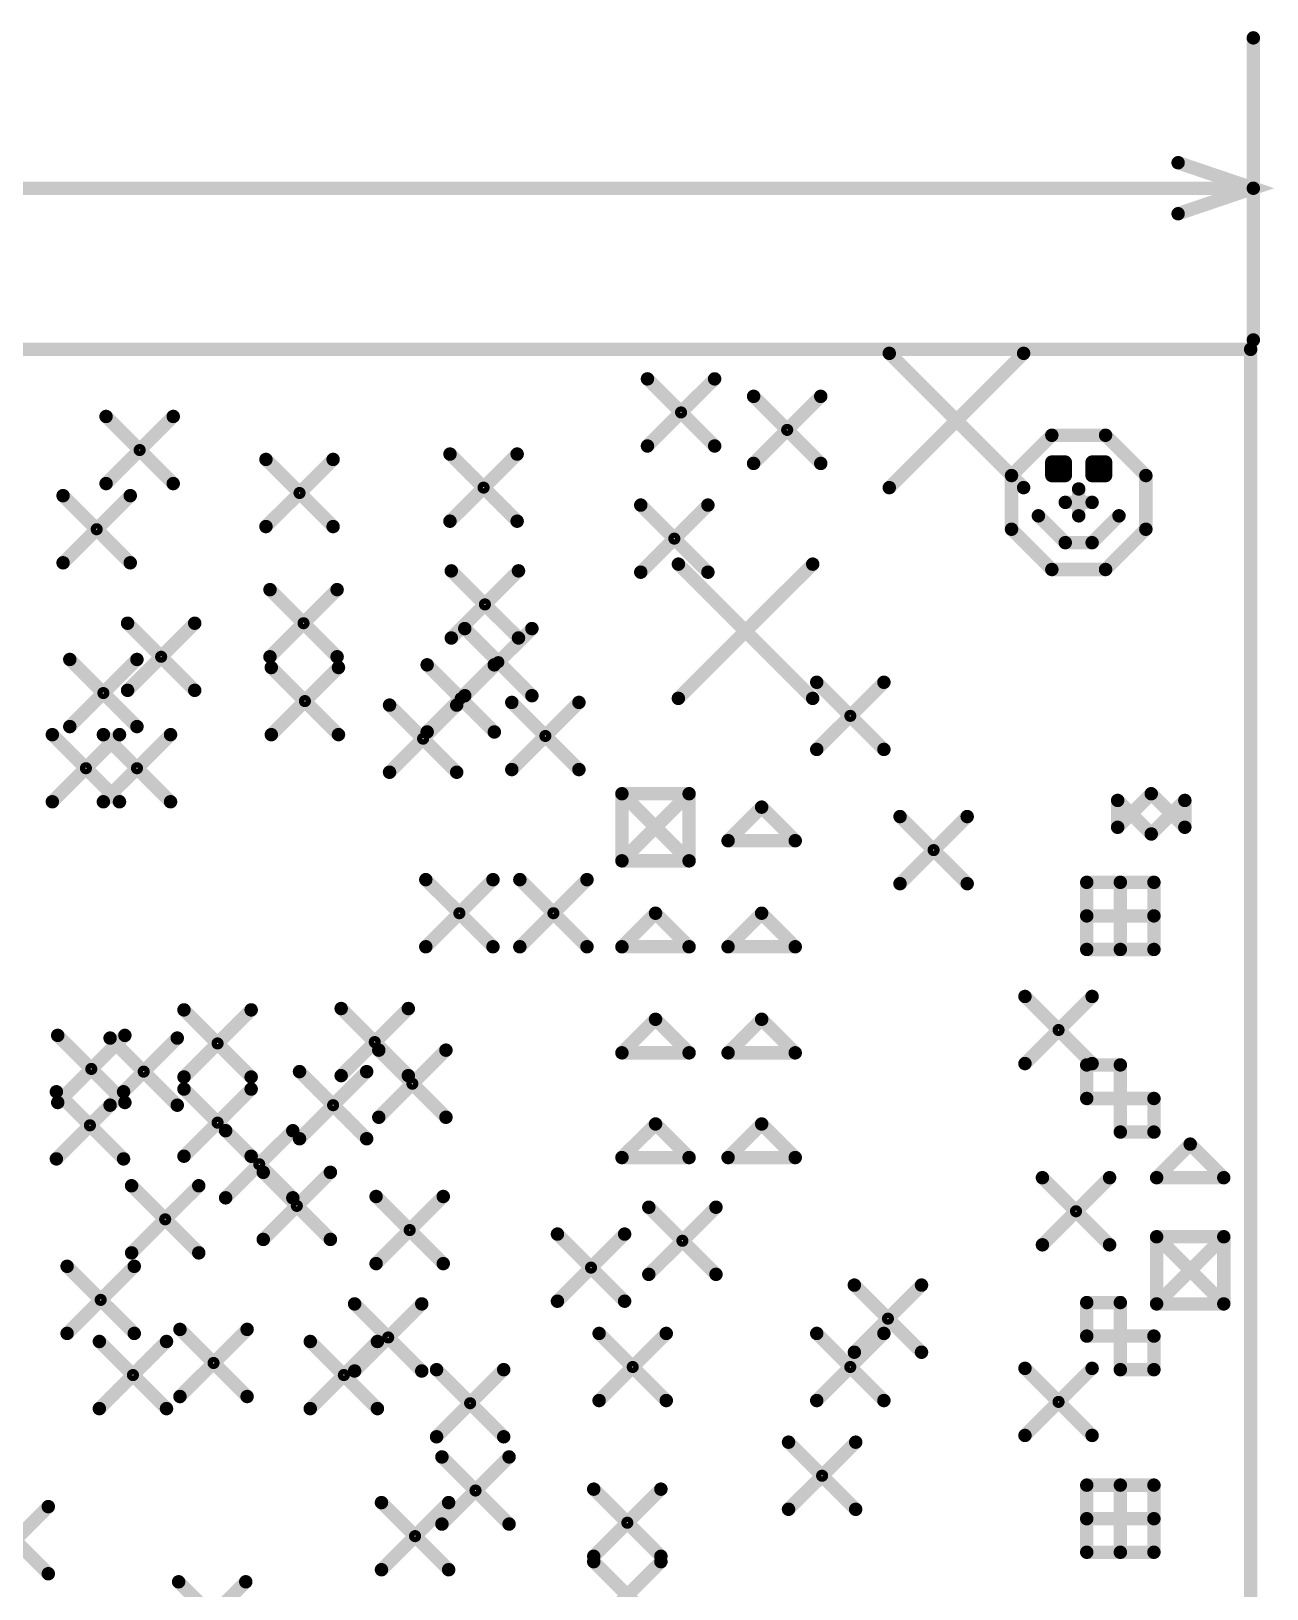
# Model space of a CAD drawing. Extents: x 0.84 to 5.77, y -2.68 to 2.41.
# Drawn here: x 2.6 to 3.52, y 0.947 to 2.107 of the extents above; entities that cross this region are included whole.
import ezdxf

# ---------------------------------------------------------------- set-up
doc = ezdxf.new("R2010")
doc.units = 0

msp = doc.modelspace()

# ---------------------------------------------------------------- linework, layer by layer
at = {"const_width": 0.01}
msp.add_lwpolyline([(1.228, 1.87), (0.926, 1.87), (0.926, 0.603), (3.508, 0.603), (3.508, 1.87), (1.228, 1.87)], close=True, dxfattribs=at)
at = {"const_width": 0.005}
msp.add_lwpolyline([(3.5055, 1.87, 1), (3.5105, 1.87, 1)], format="xyb", close=True, dxfattribs=at)
at = {"layer": 'DRD', "const_width": 0.01}
for points in [[(3.51, 2.102), (3.51, 1.877)], [(3.51, 1.99), (2.379, 1.99)], [(3.239, 1.867), (3.339, 1.767)], [(3.239, 1.767), (3.339, 1.867)], [(3.059, 1.848), (3.109, 1.798)], [(3.059, 1.798), (3.109, 1.848)], [(3.138, 1.835), (3.188, 1.785)], [(3.138, 1.785), (3.188, 1.835)], [(3.138, 1.835), (3.188, 1.785)], [(3.138, 1.785), (3.188, 1.835)], [(2.656, 1.82), (2.706, 1.77)], [(2.656, 1.77), (2.706, 1.82)], [(3.33, 1.776), (3.36, 1.806)], [(3.36, 1.806), (3.4, 1.806)], [(3.4, 1.806), (3.43, 1.776)], [(2.775, 1.788), (2.825, 1.738)], [(2.775, 1.738), (2.825, 1.788)], [(2.775, 1.788), (2.825, 1.738)], [(2.775, 1.738), (2.825, 1.788)], [(2.775, 1.788), (2.825, 1.738)], [(2.775, 1.738), (2.825, 1.788)], [(2.912, 1.792), (2.962, 1.742)], [(2.912, 1.742), (2.962, 1.792)], [(2.912, 1.792), (2.962, 1.742)], [(2.912, 1.742), (2.962, 1.792)], [(3.36, 1.786), (3.37, 1.786)], [(3.36, 1.776), (3.36, 1.786)], [(3.37, 1.786), (3.37, 1.776)], [(3.39, 1.786), (3.4, 1.786)], [(3.39, 1.776), (3.39, 1.786)], [(3.4, 1.786), (3.4, 1.776)], [(3.33, 1.736), (3.33, 1.776)], [(3.37, 1.776), (3.36, 1.776)], [(3.4, 1.776), (3.39, 1.776)], [(3.43, 1.776), (3.43, 1.736)], [(2.624, 1.761), (2.674, 1.711)], [(2.624, 1.711), (2.674, 1.761)], [(2.624, 1.761), (2.674, 1.711)], [(2.624, 1.711), (2.674, 1.761)], [(3.38, 1.746), (3.38, 1.766)], [(3.054, 1.754), (3.104, 1.704)], [(3.054, 1.704), (3.104, 1.754)], [(3.054, 1.754), (3.104, 1.704)], [(3.054, 1.704), (3.104, 1.754)], [(3.37, 1.756), (3.39, 1.756)], [(3.36, 1.706), (3.33, 1.736)], [(3.35, 1.746), (3.37, 1.726)], [(3.39, 1.726), (3.41, 1.746)], [(3.43, 1.736), (3.4, 1.706)], [(3.37, 1.726), (3.39, 1.726)], [(2.913, 1.705), (2.963, 1.655)], [(2.913, 1.655), (2.963, 1.705)], [(3.082, 1.71), (3.182, 1.61)], [(3.082, 1.61), (3.182, 1.71)], [(3.4, 1.706), (3.36, 1.706)], [(2.778, 1.691), (2.828, 1.641)], [(2.778, 1.641), (2.828, 1.691)], [(2.672, 1.666), (2.722, 1.616)], [(2.672, 1.616), (2.722, 1.666)], [(2.923, 1.662), (2.973, 1.612)], [(2.923, 1.612), (2.973, 1.662)], [(2.629, 1.639), (2.679, 1.589)], [(2.629, 1.589), (2.679, 1.639)], [(2.779, 1.633), (2.829, 1.583)], [(2.779, 1.583), (2.829, 1.633)], [(2.779, 1.633), (2.829, 1.583)], [(2.779, 1.583), (2.829, 1.633)], [(2.779, 1.633), (2.829, 1.583)], [(2.779, 1.583), (2.829, 1.633)], [(2.895, 1.635), (2.945, 1.585)], [(2.895, 1.585), (2.945, 1.635)], [(3.185, 1.622), (3.235, 1.572)], [(3.185, 1.572), (3.235, 1.622)], [(2.867, 1.605), (2.917, 1.555)], [(2.867, 1.555), (2.917, 1.605)], [(2.958, 1.607), (3.008, 1.557)], [(2.958, 1.557), (3.008, 1.607)], [(2.616, 1.583), (2.666, 1.533)], [(2.616, 1.533), (2.666, 1.583)], [(2.654, 1.583), (2.704, 1.533)], [(2.654, 1.533), (2.704, 1.583)], [(3.04, 1.539), (3.09, 1.489)], [(3.04, 1.489), (3.09, 1.539)], [(3.04, 1.539), (3.09, 1.539)], [(3.04, 1.489), (3.04, 1.539)], [(3.09, 1.539), (3.09, 1.489)], [(3.434, 1.539), (3.409, 1.514)], [(3.459, 1.514), (3.434, 1.539)], [(3.119, 1.504), (3.144, 1.529)], [(3.144, 1.529), (3.169, 1.504)], [(3.409, 1.534), (3.434, 1.509)], [(3.409, 1.514), (3.409, 1.534)], [(3.434, 1.509), (3.459, 1.534)], [(3.459, 1.534), (3.459, 1.514)], [(3.247, 1.522), (3.297, 1.472)], [(3.247, 1.472), (3.297, 1.522)], [(3.169, 1.504), (3.119, 1.504)], [(3.09, 1.489), (3.04, 1.489)], [(2.894, 1.475), (2.944, 1.425)], [(2.894, 1.425), (2.944, 1.475)], [(2.894, 1.475), (2.944, 1.425)], [(2.894, 1.425), (2.944, 1.475)], [(2.894, 1.475), (2.944, 1.425)], [(2.894, 1.425), (2.944, 1.475)], [(2.964, 1.475), (3.014, 1.425)], [(2.964, 1.425), (3.014, 1.475)], [(2.964, 1.475), (3.014, 1.425)], [(2.964, 1.425), (3.014, 1.475)], [(3.386, 1.473), (3.436, 1.473)], [(3.386, 1.423), (3.386, 1.473)], [(3.411, 1.423), (3.411, 1.473)], [(3.436, 1.473), (3.436, 1.423)], [(3.04, 1.425), (3.065, 1.45)], [(3.065, 1.45), (3.09, 1.425)], [(3.119, 1.425), (3.144, 1.45)], [(3.144, 1.45), (3.169, 1.425)], [(3.386, 1.448), (3.436, 1.448)], [(3.09, 1.425), (3.04, 1.425)], [(3.169, 1.425), (3.119, 1.425)], [(3.436, 1.423), (3.386, 1.423)], [(3.34, 1.388), (3.39, 1.338)], [(3.34, 1.338), (3.39, 1.388)], [(2.714, 1.378), (2.764, 1.328)], [(2.714, 1.328), (2.764, 1.378)], [(2.714, 1.378), (2.764, 1.328)], [(2.714, 1.328), (2.764, 1.378)], [(2.831, 1.379), (2.881, 1.329)], [(2.831, 1.329), (2.881, 1.379)], [(2.831, 1.379), (2.881, 1.329)], [(2.831, 1.329), (2.881, 1.379)], [(3.04, 1.346), (3.065, 1.371)], [(3.065, 1.371), (3.09, 1.346)], [(3.119, 1.346), (3.144, 1.371)], [(3.144, 1.371), (3.169, 1.346)], [(2.62, 1.359), (2.67, 1.309)], [(2.62, 1.309), (2.67, 1.359)], [(2.659, 1.357), (2.709, 1.307)], [(2.659, 1.307), (2.709, 1.357)], [(2.859, 1.348), (2.909, 1.298)], [(2.859, 1.298), (2.909, 1.348)], [(3.09, 1.346), (3.04, 1.346)], [(3.169, 1.346), (3.119, 1.346)], [(2.8, 1.332), (2.85, 1.282)], [(2.8, 1.282), (2.85, 1.332)], [(3.386, 1.337), (3.411, 1.337)], [(3.386, 1.312), (3.386, 1.337)], [(3.411, 1.337), (3.411, 1.287)], [(2.714, 1.319), (2.764, 1.269)], [(2.714, 1.269), (2.764, 1.319)], [(2.619, 1.317), (2.669, 1.267)], [(2.619, 1.267), (2.669, 1.317)], [(3.436, 1.312), (3.386, 1.312)], [(3.436, 1.287), (3.436, 1.312)], [(2.745, 1.288), (2.795, 1.238)], [(2.745, 1.238), (2.795, 1.288)], [(3.04, 1.268), (3.065, 1.293)], [(3.065, 1.293), (3.09, 1.268)], [(3.119, 1.268), (3.144, 1.293)], [(3.144, 1.293), (3.169, 1.268)], [(3.411, 1.287), (3.436, 1.287)], [(3.438, 1.253), (3.463, 1.278)], [(3.463, 1.278), (3.488, 1.253)], [(3.09, 1.268), (3.04, 1.268)], [(3.169, 1.268), (3.119, 1.268)], [(2.773, 1.257), (2.823, 1.207)], [(2.773, 1.207), (2.823, 1.257)], [(2.773, 1.257), (2.823, 1.207)], [(2.773, 1.207), (2.823, 1.257)], [(3.353, 1.253), (3.403, 1.203)], [(3.353, 1.203), (3.403, 1.253)], [(3.488, 1.253), (3.438, 1.253)], [(2.675, 1.247), (2.725, 1.197)], [(2.675, 1.197), (2.725, 1.247)], [(2.857, 1.239), (2.907, 1.189)], [(2.857, 1.189), (2.907, 1.239)], [(3.06, 1.231), (3.11, 1.181)], [(3.06, 1.181), (3.11, 1.231)], [(2.992, 1.211), (3.042, 1.161)], [(2.992, 1.161), (3.042, 1.211)], [(3.438, 1.209), (3.488, 1.159)], [(3.438, 1.159), (3.488, 1.209)], [(3.438, 1.209), (3.488, 1.209)], [(3.438, 1.159), (3.438, 1.209)], [(3.488, 1.209), (3.488, 1.159)], [(2.627, 1.187), (2.677, 1.137)], [(2.627, 1.137), (2.677, 1.187)], [(3.213, 1.173), (3.263, 1.123)], [(3.213, 1.123), (3.263, 1.173)], [(2.841, 1.159), (2.891, 1.109)], [(2.841, 1.109), (2.891, 1.159)], [(3.386, 1.16), (3.411, 1.16)], [(3.386, 1.135), (3.386, 1.16)], [(3.411, 1.16), (3.411, 1.11)], [(3.488, 1.159), (3.438, 1.159)], [(2.711, 1.14), (2.761, 1.09)], [(2.711, 1.09), (2.761, 1.14)], [(3.023, 1.137), (3.073, 1.087)], [(3.023, 1.087), (3.073, 1.137)], [(3.185, 1.137), (3.235, 1.087)], [(3.185, 1.087), (3.235, 1.137)], [(3.436, 1.135), (3.386, 1.135)], [(3.436, 1.11), (3.436, 1.135)], [(2.651, 1.131), (2.701, 1.081)], [(2.651, 1.081), (2.701, 1.131)], [(2.808, 1.131), (2.858, 1.081)], [(2.808, 1.081), (2.858, 1.131)], [(2.902, 1.11), (2.952, 1.06)], [(2.902, 1.06), (2.952, 1.11)], [(2.902, 1.11), (2.952, 1.06)], [(2.902, 1.06), (2.952, 1.11)], [(3.34, 1.111), (3.39, 1.061)], [(3.34, 1.061), (3.39, 1.111)], [(3.411, 1.11), (3.436, 1.11)], [(3.164, 1.056), (3.214, 1.006)], [(3.164, 1.006), (3.214, 1.056)], [(3.164, 1.056), (3.214, 1.006)], [(3.164, 1.006), (3.214, 1.056)], [(2.906, 1.045), (2.956, 0.995)], [(2.906, 0.995), (2.956, 1.045)], [(2.906, 1.045), (2.956, 0.995)], [(2.906, 0.995), (2.956, 1.045)], [(3.019, 1.021), (3.069, 0.971)], [(3.019, 0.971), (3.069, 1.021)], [(3.386, 1.024), (3.436, 1.024)], [(3.386, 0.974), (3.386, 1.024)], [(3.411, 0.974), (3.411, 1.024)], [(3.436, 1.024), (3.436, 0.974)], [(2.563, 1.008), (2.613, 0.958)], [(2.563, 0.958), (2.613, 1.008)], [(2.861, 1.011), (2.911, 0.961)], [(2.861, 0.961), (2.911, 1.011)], [(3.386, 0.999), (3.436, 0.999)], [(3.436, 0.974), (3.386, 0.974)], [(3.019, 0.967), (3.069, 0.917)], [(3.019, 0.917), (3.069, 0.967)], [(2.71, 0.952), (2.76, 0.902)], [(2.71, 0.902), (2.76, 0.952)]]:
    msp.add_lwpolyline(points, dxfattribs=at)
at = {"layer": 'DRD', "const_width": 0.005}
for points in [[(3.5075, 2.102, 1), (3.5125, 2.102, 1)], [(3.4515, 2.009, 1), (3.4565, 2.009, 1)], [(3.5075, 1.99, 1), (3.5125, 1.99, 1)], [(3.5075, 1.99, 1), (3.5125, 1.99, 1)], [(3.4515, 1.971, 1), (3.4565, 1.971, 1)], [(3.5075, 1.877, 1), (3.5125, 1.877, 1)], [(3.2365, 1.867, 1), (3.2415, 1.867, 1)], [(3.3365, 1.867, 1), (3.3415, 1.867, 1)], [(3.0565, 1.848, 1), (3.0615, 1.848, 1)], [(3.1065, 1.848, 1), (3.1115, 1.848, 1)], [(3.1355, 1.835, 1), (3.1405, 1.835, 1)], [(3.1355, 1.835, 1), (3.1405, 1.835, 1)], [(3.1855, 1.835, 1), (3.1905, 1.835, 1)], [(3.1855, 1.835, 1), (3.1905, 1.835, 1)], [(2.6535, 1.82, 1), (2.6585, 1.82, 1)], [(2.7035, 1.82, 1), (2.7085, 1.82, 1)], [(3.3575, 1.806, 1), (3.3625, 1.806, 1)], [(3.3575, 1.806, 1), (3.3625, 1.806, 1)], [(3.3975, 1.806, 1), (3.4025, 1.806, 1)], [(3.3975, 1.806, 1), (3.4025, 1.806, 1)], [(3.0565, 1.798, 1), (3.0615, 1.798, 1)], [(3.1065, 1.798, 1), (3.1115, 1.798, 1)], [(2.7725, 1.788, 1), (2.7775, 1.788, 1)], [(2.7725, 1.788, 1), (2.7775, 1.788, 1)], [(2.7725, 1.788, 1), (2.7775, 1.788, 1)], [(2.8225, 1.788, 1), (2.8275, 1.788, 1)], [(2.8225, 1.788, 1), (2.8275, 1.788, 1)], [(2.8225, 1.788, 1), (2.8275, 1.788, 1)], [(2.9095, 1.792, 1), (2.9145, 1.792, 1)], [(2.9095, 1.792, 1), (2.9145, 1.792, 1)], [(2.9595, 1.792, 1), (2.9645, 1.792, 1)], [(2.9595, 1.792, 1), (2.9645, 1.792, 1)], [(3.1355, 1.785, 1), (3.1405, 1.785, 1)], [(3.1355, 1.785, 1), (3.1405, 1.785, 1)], [(3.1855, 1.785, 1), (3.1905, 1.785, 1)], [(3.1855, 1.785, 1), (3.1905, 1.785, 1)], [(3.3575, 1.786, 1), (3.3625, 1.786, 1)], [(3.3575, 1.786, 1), (3.3625, 1.786, 1)], [(3.3675, 1.786, 1), (3.3725, 1.786, 1)], [(3.3675, 1.786, 1), (3.3725, 1.786, 1)], [(3.3875, 1.786, 1), (3.3925, 1.786, 1)], [(3.3875, 1.786, 1), (3.3925, 1.786, 1)], [(3.3975, 1.786, 1), (3.4025, 1.786, 1)], [(3.3975, 1.786, 1), (3.4025, 1.786, 1)], [(3.3275, 1.776, 1), (3.3325, 1.776, 1)], [(3.3275, 1.776, 1), (3.3325, 1.776, 1)], [(3.3575, 1.776, 1), (3.3625, 1.776, 1)], [(3.3575, 1.776, 1), (3.3625, 1.776, 1)], [(3.3675, 1.776, 1), (3.3725, 1.776, 1)], [(3.3675, 1.776, 1), (3.3725, 1.776, 1)], [(3.3875, 1.776, 1), (3.3925, 1.776, 1)], [(3.3875, 1.776, 1), (3.3925, 1.776, 1)], [(3.3975, 1.776, 1), (3.4025, 1.776, 1)], [(3.3975, 1.776, 1), (3.4025, 1.776, 1)], [(3.4275, 1.776, 1), (3.4325, 1.776, 1)], [(3.4275, 1.776, 1), (3.4325, 1.776, 1)], [(2.6215, 1.761, 1), (2.6265, 1.761, 1)], [(2.6215, 1.761, 1), (2.6265, 1.761, 1)], [(2.6535, 1.77, 1), (2.6585, 1.77, 1)], [(2.6715, 1.761, 1), (2.6765, 1.761, 1)], [(2.6715, 1.761, 1), (2.6765, 1.761, 1)], [(2.7035, 1.77, 1), (2.7085, 1.77, 1)], [(3.2365, 1.767, 1), (3.2415, 1.767, 1)], [(3.3365, 1.767, 1), (3.3415, 1.767, 1)], [(3.3775, 1.766, 1), (3.3825, 1.766, 1)], [(3.0515, 1.754, 1), (3.0565, 1.754, 1)], [(3.0515, 1.754, 1), (3.0565, 1.754, 1)], [(3.1015, 1.754, 1), (3.1065, 1.754, 1)], [(3.1015, 1.754, 1), (3.1065, 1.754, 1)], [(3.3675, 1.756, 1), (3.3725, 1.756, 1)], [(3.3875, 1.756, 1), (3.3925, 1.756, 1)], [(2.7725, 1.738, 1), (2.7775, 1.738, 1)], [(2.7725, 1.738, 1), (2.7775, 1.738, 1)], [(2.7725, 1.738, 1), (2.7775, 1.738, 1)], [(2.8225, 1.738, 1), (2.8275, 1.738, 1)], [(2.8225, 1.738, 1), (2.8275, 1.738, 1)], [(2.8225, 1.738, 1), (2.8275, 1.738, 1)], [(2.9095, 1.742, 1), (2.9145, 1.742, 1)], [(2.9095, 1.742, 1), (2.9145, 1.742, 1)], [(2.9595, 1.742, 1), (2.9645, 1.742, 1)], [(2.9595, 1.742, 1), (2.9645, 1.742, 1)], [(3.3275, 1.736, 1), (3.3325, 1.736, 1)], [(3.3275, 1.736, 1), (3.3325, 1.736, 1)], [(3.3475, 1.746, 1), (3.3525, 1.746, 1)], [(3.3775, 1.746, 1), (3.3825, 1.746, 1)], [(3.4075, 1.746, 1), (3.4125, 1.746, 1)], [(3.4275, 1.736, 1), (3.4325, 1.736, 1)], [(3.4275, 1.736, 1), (3.4325, 1.736, 1)], [(3.3675, 1.726, 1), (3.3725, 1.726, 1)], [(3.3675, 1.726, 1), (3.3725, 1.726, 1)], [(3.3875, 1.726, 1), (3.3925, 1.726, 1)], [(3.3875, 1.726, 1), (3.3925, 1.726, 1)], [(2.6215, 1.711, 1), (2.6265, 1.711, 1)], [(2.6215, 1.711, 1), (2.6265, 1.711, 1)], [(2.6715, 1.711, 1), (2.6765, 1.711, 1)], [(2.6715, 1.711, 1), (2.6765, 1.711, 1)], [(2.9105, 1.705, 1), (2.9155, 1.705, 1)], [(2.9605, 1.705, 1), (2.9655, 1.705, 1)], [(3.0515, 1.704, 1), (3.0565, 1.704, 1)], [(3.0515, 1.704, 1), (3.0565, 1.704, 1)], [(3.0795, 1.71, 1), (3.0845, 1.71, 1)], [(3.1015, 1.704, 1), (3.1065, 1.704, 1)], [(3.1015, 1.704, 1), (3.1065, 1.704, 1)], [(3.1795, 1.71, 1), (3.1845, 1.71, 1)], [(3.3575, 1.706, 1), (3.3625, 1.706, 1)], [(3.3575, 1.706, 1), (3.3625, 1.706, 1)], [(3.3975, 1.706, 1), (3.4025, 1.706, 1)], [(3.3975, 1.706, 1), (3.4025, 1.706, 1)], [(2.7755, 1.691, 1), (2.7805, 1.691, 1)], [(2.8255, 1.691, 1), (2.8305, 1.691, 1)], [(2.6695, 1.666, 1), (2.6745, 1.666, 1)], [(2.7195, 1.666, 1), (2.7245, 1.666, 1)], [(2.9105, 1.655, 1), (2.9155, 1.655, 1)], [(2.9205, 1.662, 1), (2.9255, 1.662, 1)], [(2.9605, 1.655, 1), (2.9655, 1.655, 1)], [(2.9705, 1.662, 1), (2.9755, 1.662, 1)], [(2.6265, 1.639, 1), (2.6315, 1.639, 1)], [(2.6765, 1.639, 1), (2.6815, 1.639, 1)], [(2.7755, 1.641, 1), (2.7805, 1.641, 1)], [(2.7765, 1.633, 1), (2.7815, 1.633, 1)], [(2.7765, 1.633, 1), (2.7815, 1.633, 1)], [(2.7765, 1.633, 1), (2.7815, 1.633, 1)], [(2.8255, 1.641, 1), (2.8305, 1.641, 1)], [(2.8265, 1.633, 1), (2.8315, 1.633, 1)], [(2.8265, 1.633, 1), (2.8315, 1.633, 1)], [(2.8265, 1.633, 1), (2.8315, 1.633, 1)], [(2.8925, 1.635, 1), (2.8975, 1.635, 1)], [(2.9425, 1.635, 1), (2.9475, 1.635, 1)], [(3.1825, 1.622, 1), (3.1875, 1.622, 1)], [(3.2325, 1.622, 1), (3.2375, 1.622, 1)], [(2.6695, 1.616, 1), (2.6745, 1.616, 1)], [(2.7195, 1.616, 1), (2.7245, 1.616, 1)], [(2.9205, 1.612, 1), (2.9255, 1.612, 1)], [(2.9705, 1.612, 1), (2.9755, 1.612, 1)], [(3.0795, 1.61, 1), (3.0845, 1.61, 1)], [(3.1795, 1.61, 1), (3.1845, 1.61, 1)], [(2.8645, 1.605, 1), (2.8695, 1.605, 1)], [(2.9145, 1.605, 1), (2.9195, 1.605, 1)], [(2.9555, 1.607, 1), (2.9605, 1.607, 1)], [(3.0055, 1.607, 1), (3.0105, 1.607, 1)], [(2.6265, 1.589, 1), (2.6315, 1.589, 1)], [(2.6765, 1.589, 1), (2.6815, 1.589, 1)], [(2.8925, 1.585, 1), (2.8975, 1.585, 1)], [(2.9425, 1.585, 1), (2.9475, 1.585, 1)], [(2.6135, 1.583, 1), (2.6185, 1.583, 1)], [(2.6515, 1.583, 1), (2.6565, 1.583, 1)], [(2.6635, 1.583, 1), (2.6685, 1.583, 1)], [(2.7015, 1.583, 1), (2.7065, 1.583, 1)], [(2.7765, 1.583, 1), (2.7815, 1.583, 1)], [(2.7765, 1.583, 1), (2.7815, 1.583, 1)], [(2.7765, 1.583, 1), (2.7815, 1.583, 1)], [(2.8265, 1.583, 1), (2.8315, 1.583, 1)], [(2.8265, 1.583, 1), (2.8315, 1.583, 1)], [(2.8265, 1.583, 1), (2.8315, 1.583, 1)], [(3.1825, 1.572, 1), (3.1875, 1.572, 1)], [(3.2325, 1.572, 1), (3.2375, 1.572, 1)], [(2.8645, 1.555, 1), (2.8695, 1.555, 1)], [(2.9145, 1.555, 1), (2.9195, 1.555, 1)], [(2.9555, 1.557, 1), (2.9605, 1.557, 1)], [(3.0055, 1.557, 1), (3.0105, 1.557, 1)], [(3.0375, 1.539, 1), (3.0425, 1.539, 1)], [(3.0375, 1.539, 1), (3.0425, 1.539, 1)], [(3.0375, 1.539, 1), (3.0425, 1.539, 1)], [(3.0875, 1.539, 1), (3.0925, 1.539, 1)], [(3.0875, 1.539, 1), (3.0925, 1.539, 1)], [(3.0875, 1.539, 1), (3.0925, 1.539, 1)], [(3.4315, 1.539, 1), (3.4365, 1.539, 1)], [(3.4315, 1.539, 1), (3.4365, 1.539, 1)], [(2.6135, 1.533, 1), (2.6185, 1.533, 1)], [(2.6515, 1.533, 1), (2.6565, 1.533, 1)], [(2.6635, 1.533, 1), (2.6685, 1.533, 1)], [(2.7015, 1.533, 1), (2.7065, 1.533, 1)], [(3.1415, 1.529, 1), (3.1465, 1.529, 1)], [(3.1415, 1.529, 1), (3.1465, 1.529, 1)], [(3.4065, 1.534, 1), (3.4115, 1.534, 1)], [(3.4065, 1.534, 1), (3.4115, 1.534, 1)], [(3.4565, 1.534, 1), (3.4615, 1.534, 1)], [(3.4565, 1.534, 1), (3.4615, 1.534, 1)], [(3.2445, 1.522, 1), (3.2495, 1.522, 1)], [(3.2945, 1.522, 1), (3.2995, 1.522, 1)], [(3.1165, 1.504, 1), (3.1215, 1.504, 1)], [(3.1165, 1.504, 1), (3.1215, 1.504, 1)], [(3.1665, 1.504, 1), (3.1715, 1.504, 1)], [(3.1665, 1.504, 1), (3.1715, 1.504, 1)], [(3.4065, 1.514, 1), (3.4115, 1.514, 1)], [(3.4065, 1.514, 1), (3.4115, 1.514, 1)], [(3.4315, 1.509, 1), (3.4365, 1.509, 1)], [(3.4315, 1.509, 1), (3.4365, 1.509, 1)], [(3.4565, 1.514, 1), (3.4615, 1.514, 1)], [(3.4565, 1.514, 1), (3.4615, 1.514, 1)], [(3.0375, 1.489, 1), (3.0425, 1.489, 1)], [(3.0375, 1.489, 1), (3.0425, 1.489, 1)], [(3.0375, 1.489, 1), (3.0425, 1.489, 1)], [(3.0875, 1.489, 1), (3.0925, 1.489, 1)], [(3.0875, 1.489, 1), (3.0925, 1.489, 1)], [(3.0875, 1.489, 1), (3.0925, 1.489, 1)], [(2.8915, 1.475, 1), (2.8965, 1.475, 1)], [(2.8915, 1.475, 1), (2.8965, 1.475, 1)], [(2.8915, 1.475, 1), (2.8965, 1.475, 1)], [(2.9415, 1.475, 1), (2.9465, 1.475, 1)], [(2.9415, 1.475, 1), (2.9465, 1.475, 1)], [(2.9415, 1.475, 1), (2.9465, 1.475, 1)], [(2.9615, 1.475, 1), (2.9665, 1.475, 1)], [(2.9615, 1.475, 1), (2.9665, 1.475, 1)], [(3.0115, 1.475, 1), (3.0165, 1.475, 1)], [(3.0115, 1.475, 1), (3.0165, 1.475, 1)], [(3.2445, 1.472, 1), (3.2495, 1.472, 1)], [(3.2945, 1.472, 1), (3.2995, 1.472, 1)], [(3.3835, 1.473, 1), (3.3885, 1.473, 1)], [(3.3835, 1.473, 1), (3.3885, 1.473, 1)], [(3.4085, 1.473, 1), (3.4135, 1.473, 1)], [(3.4335, 1.473, 1), (3.4385, 1.473, 1)], [(3.4335, 1.473, 1), (3.4385, 1.473, 1)], [(3.0625, 1.45, 1), (3.0675, 1.45, 1)], [(3.0625, 1.45, 1), (3.0675, 1.45, 1)], [(3.1415, 1.45, 1), (3.1465, 1.45, 1)], [(3.1415, 1.45, 1), (3.1465, 1.45, 1)], [(3.3835, 1.448, 1), (3.3885, 1.448, 1)], [(3.4335, 1.448, 1), (3.4385, 1.448, 1)], [(2.8915, 1.425, 1), (2.8965, 1.425, 1)], [(2.8915, 1.425, 1), (2.8965, 1.425, 1)], [(2.8915, 1.425, 1), (2.8965, 1.425, 1)], [(2.9415, 1.425, 1), (2.9465, 1.425, 1)], [(2.9415, 1.425, 1), (2.9465, 1.425, 1)], [(2.9415, 1.425, 1), (2.9465, 1.425, 1)], [(2.9615, 1.425, 1), (2.9665, 1.425, 1)], [(2.9615, 1.425, 1), (2.9665, 1.425, 1)], [(3.0115, 1.425, 1), (3.0165, 1.425, 1)], [(3.0115, 1.425, 1), (3.0165, 1.425, 1)], [(3.0375, 1.425, 1), (3.0425, 1.425, 1)], [(3.0375, 1.425, 1), (3.0425, 1.425, 1)], [(3.0875, 1.425, 1), (3.0925, 1.425, 1)], [(3.0875, 1.425, 1), (3.0925, 1.425, 1)], [(3.1165, 1.425, 1), (3.1215, 1.425, 1)], [(3.1165, 1.425, 1), (3.1215, 1.425, 1)], [(3.1665, 1.425, 1), (3.1715, 1.425, 1)], [(3.1665, 1.425, 1), (3.1715, 1.425, 1)], [(3.3835, 1.423, 1), (3.3885, 1.423, 1)], [(3.3835, 1.423, 1), (3.3885, 1.423, 1)], [(3.4085, 1.423, 1), (3.4135, 1.423, 1)], [(3.4335, 1.423, 1), (3.4385, 1.423, 1)], [(3.4335, 1.423, 1), (3.4385, 1.423, 1)], [(3.3375, 1.388, 1), (3.3425, 1.388, 1)], [(3.3875, 1.388, 1), (3.3925, 1.388, 1)], [(2.7115, 1.378, 1), (2.7165, 1.378, 1)], [(2.7115, 1.378, 1), (2.7165, 1.378, 1)], [(2.7615, 1.378, 1), (2.7665, 1.378, 1)], [(2.7615, 1.378, 1), (2.7665, 1.378, 1)], [(2.8285, 1.379, 1), (2.8335, 1.379, 1)], [(2.8285, 1.379, 1), (2.8335, 1.379, 1)], [(2.8785, 1.379, 1), (2.8835, 1.379, 1)], [(2.8785, 1.379, 1), (2.8835, 1.379, 1)], [(3.0625, 1.371, 1), (3.0675, 1.371, 1)], [(3.0625, 1.371, 1), (3.0675, 1.371, 1)], [(3.1415, 1.371, 1), (3.1465, 1.371, 1)], [(3.1415, 1.371, 1), (3.1465, 1.371, 1)], [(2.6175, 1.359, 1), (2.6225, 1.359, 1)], [(2.6565, 1.357, 1), (2.6615, 1.357, 1)], [(2.6675, 1.359, 1), (2.6725, 1.359, 1)], [(2.7065, 1.357, 1), (2.7115, 1.357, 1)], [(2.8565, 1.348, 1), (2.8615, 1.348, 1)], [(2.9065, 1.348, 1), (2.9115, 1.348, 1)], [(3.0375, 1.346, 1), (3.0425, 1.346, 1)], [(3.0375, 1.346, 1), (3.0425, 1.346, 1)], [(3.0875, 1.346, 1), (3.0925, 1.346, 1)], [(3.0875, 1.346, 1), (3.0925, 1.346, 1)], [(3.1165, 1.346, 1), (3.1215, 1.346, 1)], [(3.1165, 1.346, 1), (3.1215, 1.346, 1)], [(3.1665, 1.346, 1), (3.1715, 1.346, 1)], [(3.1665, 1.346, 1), (3.1715, 1.346, 1)], [(2.7975, 1.332, 1), (2.8025, 1.332, 1)], [(2.8475, 1.332, 1), (2.8525, 1.332, 1)], [(3.3375, 1.338, 1), (3.3425, 1.338, 1)], [(3.3835, 1.337, 1), (3.3885, 1.337, 1)], [(3.3835, 1.337, 1), (3.3885, 1.337, 1)], [(3.3875, 1.338, 1), (3.3925, 1.338, 1)], [(3.4085, 1.337, 1), (3.4135, 1.337, 1)], [(3.4085, 1.337, 1), (3.4135, 1.337, 1)], [(2.7115, 1.328, 1), (2.7165, 1.328, 1)], [(2.7115, 1.328, 1), (2.7165, 1.328, 1)], [(2.7115, 1.319, 1), (2.7165, 1.319, 1)], [(2.7615, 1.328, 1), (2.7665, 1.328, 1)], [(2.7615, 1.328, 1), (2.7665, 1.328, 1)], [(2.7615, 1.319, 1), (2.7665, 1.319, 1)], [(2.8285, 1.329, 1), (2.8335, 1.329, 1)], [(2.8285, 1.329, 1), (2.8335, 1.329, 1)], [(2.8785, 1.329, 1), (2.8835, 1.329, 1)], [(2.8785, 1.329, 1), (2.8835, 1.329, 1)], [(2.6165, 1.317, 1), (2.6215, 1.317, 1)], [(2.6175, 1.309, 1), (2.6225, 1.309, 1)], [(2.6565, 1.307, 1), (2.6615, 1.307, 1)], [(2.6665, 1.317, 1), (2.6715, 1.317, 1)], [(2.6675, 1.309, 1), (2.6725, 1.309, 1)], [(2.7065, 1.307, 1), (2.7115, 1.307, 1)], [(3.3835, 1.312, 1), (3.3885, 1.312, 1)], [(3.3835, 1.312, 1), (3.3885, 1.312, 1)], [(3.4335, 1.312, 1), (3.4385, 1.312, 1)], [(3.4335, 1.312, 1), (3.4385, 1.312, 1)], [(2.8565, 1.298, 1), (2.8615, 1.298, 1)], [(2.9065, 1.298, 1), (2.9115, 1.298, 1)], [(2.7425, 1.288, 1), (2.7475, 1.288, 1)], [(2.7925, 1.288, 1), (2.7975, 1.288, 1)], [(3.0625, 1.293, 1), (3.0675, 1.293, 1)], [(3.0625, 1.293, 1), (3.0675, 1.293, 1)], [(3.1415, 1.293, 1), (3.1465, 1.293, 1)], [(3.1415, 1.293, 1), (3.1465, 1.293, 1)], [(3.4085, 1.287, 1), (3.4135, 1.287, 1)], [(3.4085, 1.287, 1), (3.4135, 1.287, 1)], [(3.4335, 1.287, 1), (3.4385, 1.287, 1)], [(3.4335, 1.287, 1), (3.4385, 1.287, 1)], [(2.7975, 1.282, 1), (2.8025, 1.282, 1)], [(2.8475, 1.282, 1), (2.8525, 1.282, 1)], [(3.4605, 1.278, 1), (3.4655, 1.278, 1)], [(3.4605, 1.278, 1), (3.4655, 1.278, 1)], [(2.6165, 1.267, 1), (2.6215, 1.267, 1)], [(2.6665, 1.267, 1), (2.6715, 1.267, 1)], [(2.7115, 1.269, 1), (2.7165, 1.269, 1)], [(2.7615, 1.269, 1), (2.7665, 1.269, 1)], [(3.0375, 1.268, 1), (3.0425, 1.268, 1)], [(3.0375, 1.268, 1), (3.0425, 1.268, 1)], [(3.0875, 1.268, 1), (3.0925, 1.268, 1)], [(3.0875, 1.268, 1), (3.0925, 1.268, 1)], [(3.1165, 1.268, 1), (3.1215, 1.268, 1)], [(3.1165, 1.268, 1), (3.1215, 1.268, 1)], [(3.1665, 1.268, 1), (3.1715, 1.268, 1)], [(3.1665, 1.268, 1), (3.1715, 1.268, 1)], [(2.7705, 1.257, 1), (2.7755, 1.257, 1)], [(2.7705, 1.257, 1), (2.7755, 1.257, 1)], [(2.8205, 1.257, 1), (2.8255, 1.257, 1)], [(2.8205, 1.257, 1), (2.8255, 1.257, 1)], [(3.3505, 1.253, 1), (3.3555, 1.253, 1)], [(3.4005, 1.253, 1), (3.4055, 1.253, 1)], [(3.4355, 1.253, 1), (3.4405, 1.253, 1)], [(3.4355, 1.253, 1), (3.4405, 1.253, 1)], [(3.4855, 1.253, 1), (3.4905, 1.253, 1)], [(3.4855, 1.253, 1), (3.4905, 1.253, 1)], [(2.6725, 1.247, 1), (2.6775, 1.247, 1)], [(2.7225, 1.247, 1), (2.7275, 1.247, 1)], [(2.7425, 1.238, 1), (2.7475, 1.238, 1)], [(2.7925, 1.238, 1), (2.7975, 1.238, 1)], [(2.8545, 1.239, 1), (2.8595, 1.239, 1)], [(2.9045, 1.239, 1), (2.9095, 1.239, 1)], [(3.0575, 1.231, 1), (3.0625, 1.231, 1)], [(3.1075, 1.231, 1), (3.1125, 1.231, 1)], [(2.7705, 1.207, 1), (2.7755, 1.207, 1)], [(2.7705, 1.207, 1), (2.7755, 1.207, 1)], [(2.8205, 1.207, 1), (2.8255, 1.207, 1)], [(2.8205, 1.207, 1), (2.8255, 1.207, 1)], [(2.9895, 1.211, 1), (2.9945, 1.211, 1)], [(3.0395, 1.211, 1), (3.0445, 1.211, 1)], [(3.3505, 1.203, 1), (3.3555, 1.203, 1)], [(3.4005, 1.203, 1), (3.4055, 1.203, 1)], [(3.4355, 1.209, 1), (3.4405, 1.209, 1)], [(3.4355, 1.209, 1), (3.4405, 1.209, 1)], [(3.4355, 1.209, 1), (3.4405, 1.209, 1)], [(3.4855, 1.209, 1), (3.4905, 1.209, 1)], [(3.4855, 1.209, 1), (3.4905, 1.209, 1)], [(3.4855, 1.209, 1), (3.4905, 1.209, 1)], [(2.6725, 1.197, 1), (2.6775, 1.197, 1)], [(2.7225, 1.197, 1), (2.7275, 1.197, 1)], [(2.6245, 1.187, 1), (2.6295, 1.187, 1)], [(2.6745, 1.187, 1), (2.6795, 1.187, 1)], [(2.8545, 1.189, 1), (2.8595, 1.189, 1)], [(2.9045, 1.189, 1), (2.9095, 1.189, 1)], [(3.0575, 1.181, 1), (3.0625, 1.181, 1)], [(3.1075, 1.181, 1), (3.1125, 1.181, 1)], [(3.2105, 1.173, 1), (3.2155, 1.173, 1)], [(3.2605, 1.173, 1), (3.2655, 1.173, 1)], [(2.8385, 1.159, 1), (2.8435, 1.159, 1)], [(2.8885, 1.159, 1), (2.8935, 1.159, 1)], [(2.9895, 1.161, 1), (2.9945, 1.161, 1)], [(3.0395, 1.161, 1), (3.0445, 1.161, 1)], [(3.3835, 1.16, 1), (3.3885, 1.16, 1)], [(3.3835, 1.16, 1), (3.3885, 1.16, 1)], [(3.4085, 1.16, 1), (3.4135, 1.16, 1)], [(3.4085, 1.16, 1), (3.4135, 1.16, 1)], [(3.4355, 1.159, 1), (3.4405, 1.159, 1)], [(3.4355, 1.159, 1), (3.4405, 1.159, 1)], [(3.4355, 1.159, 1), (3.4405, 1.159, 1)], [(3.4855, 1.159, 1), (3.4905, 1.159, 1)], [(3.4855, 1.159, 1), (3.4905, 1.159, 1)], [(3.4855, 1.159, 1), (3.4905, 1.159, 1)], [(2.6245, 1.137, 1), (2.6295, 1.137, 1)], [(2.6745, 1.137, 1), (2.6795, 1.137, 1)], [(2.7085, 1.14, 1), (2.7135, 1.14, 1)], [(2.7585, 1.14, 1), (2.7635, 1.14, 1)], [(3.0205, 1.137, 1), (3.0255, 1.137, 1)], [(3.0705, 1.137, 1), (3.0755, 1.137, 1)], [(3.1825, 1.137, 1), (3.1875, 1.137, 1)], [(3.2325, 1.137, 1), (3.2375, 1.137, 1)], [(3.3835, 1.135, 1), (3.3885, 1.135, 1)], [(3.3835, 1.135, 1), (3.3885, 1.135, 1)], [(3.4335, 1.135, 1), (3.4385, 1.135, 1)], [(3.4335, 1.135, 1), (3.4385, 1.135, 1)], [(2.6485, 1.131, 1), (2.6535, 1.131, 1)], [(2.6985, 1.131, 1), (2.7035, 1.131, 1)], [(2.8055, 1.131, 1), (2.8105, 1.131, 1)], [(2.8555, 1.131, 1), (2.8605, 1.131, 1)], [(3.2105, 1.123, 1), (3.2155, 1.123, 1)], [(3.2605, 1.123, 1), (3.2655, 1.123, 1)], [(2.8385, 1.109, 1), (2.8435, 1.109, 1)], [(2.8885, 1.109, 1), (2.8935, 1.109, 1)], [(2.8995, 1.11, 1), (2.9045, 1.11, 1)], [(2.8995, 1.11, 1), (2.9045, 1.11, 1)], [(2.9495, 1.11, 1), (2.9545, 1.11, 1)], [(2.9495, 1.11, 1), (2.9545, 1.11, 1)], [(3.3375, 1.111, 1), (3.3425, 1.111, 1)], [(3.3875, 1.111, 1), (3.3925, 1.111, 1)], [(3.4085, 1.11, 1), (3.4135, 1.11, 1)], [(3.4085, 1.11, 1), (3.4135, 1.11, 1)], [(3.4335, 1.11, 1), (3.4385, 1.11, 1)], [(3.4335, 1.11, 1), (3.4385, 1.11, 1)], [(2.7085, 1.09, 1), (2.7135, 1.09, 1)], [(2.7585, 1.09, 1), (2.7635, 1.09, 1)], [(3.0205, 1.087, 1), (3.0255, 1.087, 1)], [(3.0705, 1.087, 1), (3.0755, 1.087, 1)], [(3.1825, 1.087, 1), (3.1875, 1.087, 1)], [(3.2325, 1.087, 1), (3.2375, 1.087, 1)], [(2.6485, 1.081, 1), (2.6535, 1.081, 1)], [(2.6985, 1.081, 1), (2.7035, 1.081, 1)], [(2.8055, 1.081, 1), (2.8105, 1.081, 1)], [(2.8555, 1.081, 1), (2.8605, 1.081, 1)], [(2.8995, 1.06, 1), (2.9045, 1.06, 1)], [(2.8995, 1.06, 1), (2.9045, 1.06, 1)], [(2.9495, 1.06, 1), (2.9545, 1.06, 1)], [(2.9495, 1.06, 1), (2.9545, 1.06, 1)], [(3.1615, 1.056, 1), (3.1665, 1.056, 1)], [(3.1615, 1.056, 1), (3.1665, 1.056, 1)], [(3.2115, 1.056, 1), (3.2165, 1.056, 1)], [(3.2115, 1.056, 1), (3.2165, 1.056, 1)], [(3.3375, 1.061, 1), (3.3425, 1.061, 1)], [(3.3875, 1.061, 1), (3.3925, 1.061, 1)], [(2.9035, 1.045, 1), (2.9085, 1.045, 1)], [(2.9035, 1.045, 1), (2.9085, 1.045, 1)], [(2.9535, 1.045, 1), (2.9585, 1.045, 1)], [(2.9535, 1.045, 1), (2.9585, 1.045, 1)], [(3.0165, 1.021, 1), (3.0215, 1.021, 1)], [(3.0665, 1.021, 1), (3.0715, 1.021, 1)], [(3.3835, 1.024, 1), (3.3885, 1.024, 1)], [(3.3835, 1.024, 1), (3.3885, 1.024, 1)], [(3.4085, 1.024, 1), (3.4135, 1.024, 1)], [(3.4335, 1.024, 1), (3.4385, 1.024, 1)], [(3.4335, 1.024, 1), (3.4385, 1.024, 1)], [(2.6105, 1.008, 1), (2.6155, 1.008, 1)], [(2.8585, 1.011, 1), (2.8635, 1.011, 1)], [(2.9085, 1.011, 1), (2.9135, 1.011, 1)], [(3.1615, 1.006, 1), (3.1665, 1.006, 1)], [(3.1615, 1.006, 1), (3.1665, 1.006, 1)], [(3.2115, 1.006, 1), (3.2165, 1.006, 1)], [(3.2115, 1.006, 1), (3.2165, 1.006, 1)], [(2.9035, 0.995, 1), (2.9085, 0.995, 1)], [(2.9035, 0.995, 1), (2.9085, 0.995, 1)], [(2.9535, 0.995, 1), (2.9585, 0.995, 1)], [(2.9535, 0.995, 1), (2.9585, 0.995, 1)], [(3.3835, 0.999, 1), (3.3885, 0.999, 1)], [(3.4335, 0.999, 1), (3.4385, 0.999, 1)], [(3.0165, 0.971, 1), (3.0215, 0.971, 1)], [(3.0665, 0.971, 1), (3.0715, 0.971, 1)], [(3.3835, 0.974, 1), (3.3885, 0.974, 1)], [(3.3835, 0.974, 1), (3.3885, 0.974, 1)], [(3.4085, 0.974, 1), (3.4135, 0.974, 1)], [(3.4335, 0.974, 1), (3.4385, 0.974, 1)], [(3.4335, 0.974, 1), (3.4385, 0.974, 1)], [(2.8585, 0.961, 1), (2.8635, 0.961, 1)], [(2.9085, 0.961, 1), (2.9135, 0.961, 1)], [(3.0165, 0.967, 1), (3.0215, 0.967, 1)], [(3.0665, 0.967, 1), (3.0715, 0.967, 1)], [(2.6105, 0.958, 1), (2.6155, 0.958, 1)], [(2.7075, 0.952, 1), (2.7125, 0.952, 1)], [(2.7575, 0.952, 1), (2.7625, 0.952, 1)]]:
    msp.add_lwpolyline(points, format="xyb", close=True, dxfattribs=at)
at = {"layer": 'DRD', "const_width": 0.01}
msp.add_lwpolyline([(3.454, 1.971), (3.51, 1.99), (3.454, 2.009, 250.693161)], format="xyb", dxfattribs=at)
at = {"layer": 'FAB', "const_width": 0.005}
for points in [[(3.082, 1.823, 1), (3.086, 1.823, 1)], [(3.161, 1.81, 1), (3.165, 1.81, 1)], [(3.161, 1.81, 1), (3.165, 1.81, 1)], [(2.679, 1.795, 1), (2.683, 1.795, 1)], [(2.798, 1.763, 1), (2.802, 1.763, 1)], [(2.798, 1.763, 1), (2.802, 1.763, 1)], [(2.798, 1.763, 1), (2.802, 1.763, 1)], [(2.935, 1.767, 1), (2.939, 1.767, 1)], [(2.935, 1.767, 1), (2.939, 1.767, 1)], [(2.647, 1.736, 1), (2.651, 1.736, 1)], [(2.647, 1.736, 1), (2.651, 1.736, 1)], [(3.077, 1.729, 1), (3.081, 1.729, 1)], [(3.077, 1.729, 1), (3.081, 1.729, 1)], [(2.936, 1.68, 1), (2.94, 1.68, 1)], [(2.801, 1.666, 1), (2.805, 1.666, 1)], [(2.695, 1.641, 1), (2.699, 1.641, 1)], [(2.946, 1.637, 1), (2.95, 1.637, 1)], [(2.652, 1.614, 1), (2.656, 1.614, 1)], [(2.918, 1.61, 1), (2.922, 1.61, 1)], [(2.802, 1.608, 1), (2.806, 1.608, 1)], [(2.802, 1.608, 1), (2.806, 1.608, 1)], [(2.802, 1.608, 1), (2.806, 1.608, 1)], [(3.208, 1.597, 1), (3.212, 1.597, 1)], [(2.89, 1.58, 1), (2.894, 1.58, 1)], [(2.981, 1.582, 1), (2.985, 1.582, 1)], [(2.639, 1.558, 1), (2.643, 1.558, 1)], [(2.677, 1.558, 1), (2.681, 1.558, 1)], [(3.27, 1.497, 1), (3.274, 1.497, 1)], [(2.917, 1.45, 1), (2.921, 1.45, 1)], [(2.917, 1.45, 1), (2.921, 1.45, 1)], [(2.917, 1.45, 1), (2.921, 1.45, 1)], [(2.987, 1.45, 1), (2.991, 1.45, 1)], [(2.987, 1.45, 1), (2.991, 1.45, 1)], [(2.737, 1.353, 1), (2.741, 1.353, 1)], [(2.737, 1.353, 1), (2.741, 1.353, 1)], [(2.854, 1.354, 1), (2.858, 1.354, 1)], [(2.854, 1.354, 1), (2.858, 1.354, 1)], [(3.363, 1.363, 1), (3.367, 1.363, 1)], [(2.643, 1.334, 1), (2.647, 1.334, 1)], [(2.682, 1.332, 1), (2.686, 1.332, 1)], [(2.882, 1.323, 1), (2.886, 1.323, 1)], [(2.823, 1.307, 1), (2.827, 1.307, 1)], [(2.642, 1.292, 1), (2.646, 1.292, 1)], [(2.737, 1.294, 1), (2.741, 1.294, 1)], [(2.768, 1.263, 1), (2.772, 1.263, 1)], [(2.796, 1.232, 1), (2.8, 1.232, 1)], [(2.796, 1.232, 1), (2.8, 1.232, 1)], [(3.376, 1.228, 1), (3.38, 1.228, 1)], [(2.698, 1.222, 1), (2.702, 1.222, 1)], [(2.88, 1.214, 1), (2.884, 1.214, 1)], [(3.083, 1.206, 1), (3.087, 1.206, 1)], [(3.015, 1.186, 1), (3.019, 1.186, 1)], [(2.65, 1.162, 1), (2.654, 1.162, 1)], [(3.236, 1.148, 1), (3.24, 1.148, 1)], [(2.864, 1.134, 1), (2.868, 1.134, 1)], [(2.734, 1.115, 1), (2.738, 1.115, 1)], [(3.046, 1.112, 1), (3.05, 1.112, 1)], [(3.208, 1.112, 1), (3.212, 1.112, 1)], [(2.674, 1.106, 1), (2.678, 1.106, 1)], [(2.831, 1.106, 1), (2.835, 1.106, 1)], [(2.925, 1.085, 1), (2.929, 1.085, 1)], [(2.925, 1.085, 1), (2.929, 1.085, 1)], [(3.363, 1.086, 1), (3.367, 1.086, 1)], [(3.187, 1.031, 1), (3.191, 1.031, 1)], [(3.187, 1.031, 1), (3.191, 1.031, 1)], [(2.929, 1.02, 1), (2.933, 1.02, 1)], [(2.929, 1.02, 1), (2.933, 1.02, 1)], [(3.042, 0.996, 1), (3.046, 0.996, 1)], [(2.884, 0.986, 1), (2.888, 0.986, 1)]]:
    msp.add_lwpolyline(points, format="xyb", close=True, dxfattribs=at)

doc.saveas('drawing.dxf')
